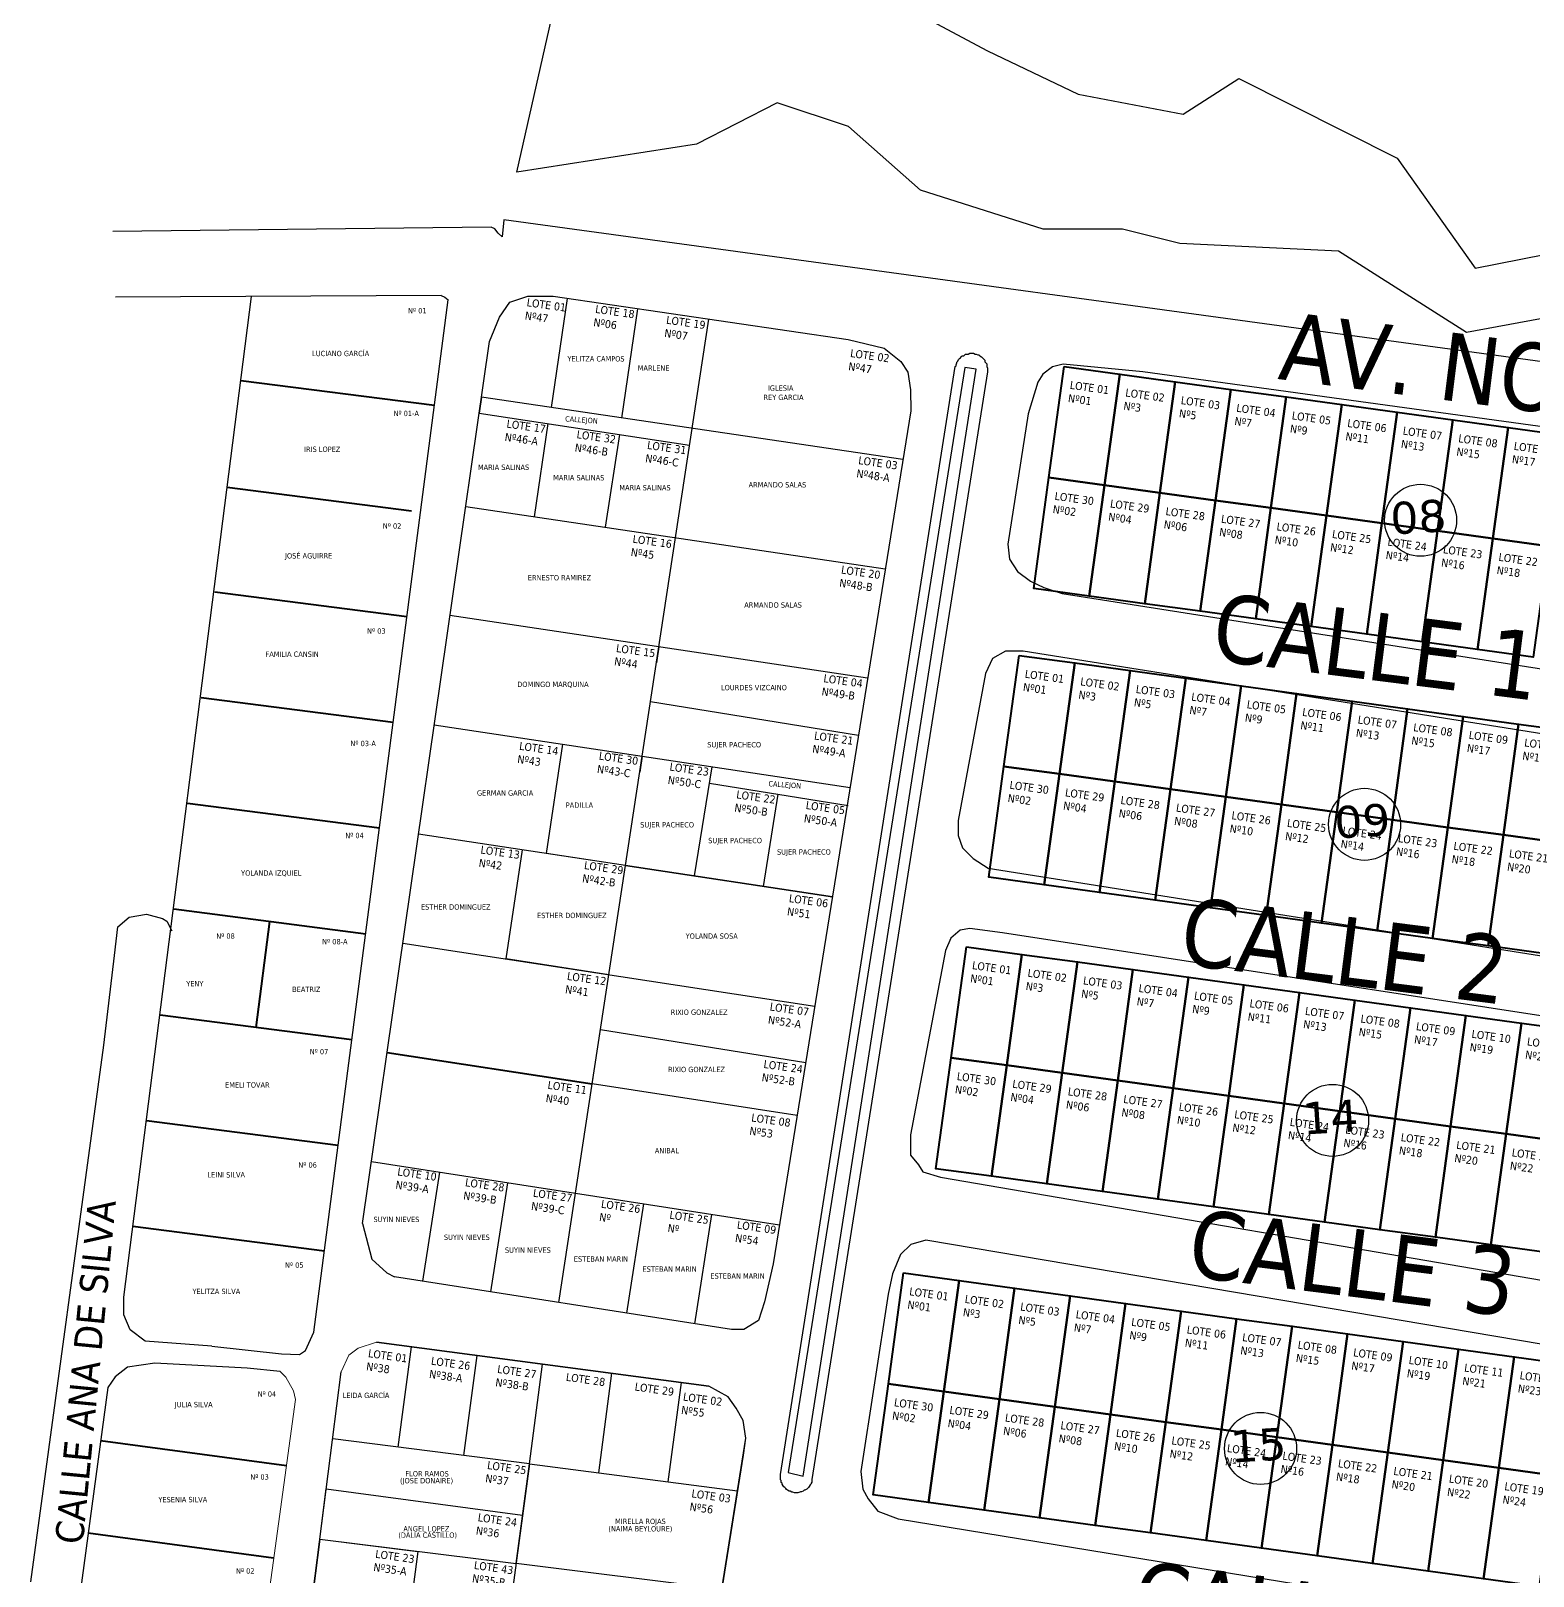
# Model space of a CAD drawing. Header units: metres. Extents: x 2 to 659295185, y -28 to 1124222152.
# Drawn here: x 658419.8 to 658607.6, y 1123404.5 to 1123597.7 of the extents above; entities that cross this region are included whole.
import ezdxf

# ---------------------------------------------------------------- set-up
doc = ezdxf.new("R2010")
doc.units = ezdxf.units.M
doc.header["$MEASUREMENT"] = 0
for name, color, linetype in [('CALLES', 1, 'CONTINUOUS'), ('Cota', 3, 'CONTINUOUS'), ('División Parroquial', 130, 'CONTINUOUS'), ('MANZANA', 30, 'CONTINUOUS'), ('Numero de manzana', 6, 'CONTINUOUS'), ('Parcelas', 140, 'CONTINUOUS')]:
    doc.layers.add(name, color=color, linetype=linetype)
doc.layers.add('PARCELA', color=140, linetype='CONTINUOUS', lineweight=40)
doc.styles.add('ROMAN', font='verdana.ttf')
doc.styles.get("Standard").update_dxf_attribs({"font": 'tahoma.ttf'})

msp = doc.modelspace()

# ---------------------------------------------------------------- linework, layer by layer
at = {"layer": 'División Parroquial', "color": 1, "flags": 128}
for points in [[(658744.7053, 1123624.6401), (658728.7991, 1123588.4075), (658704.9686, 1123572.0408), (658685.1126, 1123551.705), (658677.1719, 1123543.7666), (658664.2671, 1123552.6948), (658655.3286, 1123568.0716), (658647.3879, 1123568.5615), (658632.9906, 1123562.6127), (658625.7718, 1123558.9039), (658616.592, 1123563.1953), (658599.2438, 1123559.9795), (658583.2569, 1123570.117), (658563.4009, 1123571.1068), (658556.2646, 1123572.8981), (658546.3366, 1123572.8981), (658530.9888, 1123577.7564), (658522.008, 1123585.7023), (658513.0778, 1123588.6717), (658503.0139, 1123583.5069), (658480.577, 1123580.0076), (658492.1763, 1123631.4687)], [(658525.4679, 1123602.623), (658539.3704, 1123595.1845), (658550.7285, 1123589.7589), (658563.8456, 1123587.2436), (658570.7968, 1123591.7027), (658590.5837, 1123581.766), (658600.3169, 1123568.019), (658617.6651, 1123571.4135), (658628.7948, 1123565.1861), (658635.243, 1123574.6142), (658649.6403, 1123580.563), (658657.581, 1123580.0731), (658666.5195, 1123564.6962), (658679.4243, 1123555.768), (658687.365, 1123563.7064), (658707.221, 1123584.0423), (658731.0515, 1123600.4089)]]:
    msp.add_lwpolyline(points, dxfattribs=at)
at = {"layer": 'MANZANA', "lineweight": -2}
for p, q in [((658478.9347, 1123574.0498), (658478.7245, 1123571.9177)), ((658857.0974, 1123522.3103), (658478.9347, 1123574.0498)), ((658431.4463, 1123439.4166), (658447.4074, 1123564.4572)), ((658485.1042, 1123564.4923), (658521.9533, 1123559.0828)), ((658521.9533, 1123559.0828), (658526.4555, 1123558.003)), ((658526.4555, 1123558.003), (658528.5417, 1123556.3534)), ((658528.5417, 1123556.3534), (658529.424, 1123555.0236)), ((658529.424, 1123555.0236), (658529.7621, 1123552.8141)), ((658546.3033, 1123554.7737), (658545.6519, 1123553.7739)), ((658547.4989, 1123555.6635), (658546.3033, 1123554.7737)), ((658548.8183, 1123555.9934), (658547.4989, 1123555.6635)), ((658558.7957, 1123555.0436), (658548.8183, 1123555.9934)), ((658653.8538, 1123541.9763), (658558.7957, 1123555.0436)), ((658529.7621, 1123552.8141), (658529.7786, 1123550.1646)), ((658545.6519, 1123553.7739), (658544.4645, 1123549.7847)), ((658529.7786, 1123550.1646), (658512.6108, 1123443.5763)), ((658544.4645, 1123549.7847), (658541.9, 1123533.518)), ((658541.9, 1123533.518), (658542.1309, 1123531.6384)), ((658542.1309, 1123531.6384), (658543.1204, 1123530.0887)), ((658543.1204, 1123530.0887), (658544.7696, 1123528.8789)), ((658544.7696, 1123528.8789), (658546.4187, 1123528.1191)), ((658546.4187, 1123528.1191), (658548.7276, 1123527.3493)), ((658548.7276, 1123527.3493), (658647.8509, 1123511.7524)), ((658541.6361, 1123520.1307), (658539.9952, 1123519.2409)), ((658543.8295, 1123520.1407), (658541.6361, 1123520.1307)), ((658645.6987, 1123503.894), (658543.8295, 1123520.1407)), ((658539.9952, 1123519.2409), (658539.1294, 1123517.3513)), ((658539.1294, 1123517.3513), (658535.6991, 1123498.975)), ((658535.6991, 1123498.975), (658535.7074, 1123497.0954)), ((658535.7074, 1123497.0954), (658536.2681, 1123495.5557)), ((658536.2681, 1123495.5557), (658537.5874, 1123494.236)), ((658537.5874, 1123494.236), (658539.451, 1123493.0262)), ((658539.451, 1123493.0262), (658641.9798, 1123476.7796)), ((658535.9795, 1123485.2678), (658534.7838, 1123484.268)), ((658537.1834, 1123485.4978), (658535.9795, 1123485.2678)), ((658541.2403, 1123484.9579), (658537.1834, 1123485.4978)), ((658637.9558, 1123470.0209), (658541.2403, 1123484.9579)), ((658534.7838, 1123484.268), (658534.1324, 1123482.7183)), ((658534.1324, 1123482.7183), (658529.7374, 1123459.693)), ((658529.7374, 1123459.693), (658529.7539, 1123457.1435)), ((658529.7539, 1123457.1435), (658530.7434, 1123455.9338)), ((658530.7434, 1123455.9338), (658531.2959, 1123455.054)), ((658531.2959, 1123455.054), (658533.4892, 1123454.3941)), ((658533.4892, 1123454.3941), (658633.5031, 1123437.2576)), ((658531.6587, 1123446.5357), (658529.8034, 1123445.9758)), ((658631.0128, 1123429.7291), (658531.6587, 1123446.5357)), ((658528.4923, 1123444.7561), (658527.5193, 1123442.3166)), ((658529.8034, 1123445.9758), (658528.4923, 1123444.7561)), ((658512.6108, 1123443.5763), (658511.5306, 1123438.8173)), ((658512.6108, 1123443.5763), (658511.5306, 1123438.8173)), ((658507.3829, 1123435.368), (658465.2678, 1123441.9453)), ((658507.3829, 1123435.368), (658465.2678, 1123441.9453)), ((658527.5193, 1123442.3166), (658526.9833, 1123439.7671)), ((658431.4545, 1123437.1971), (658431.4463, 1123439.4166)), ((658431.4545, 1123437.1971), (658431.4463, 1123439.4166)), ((658511.5306, 1123438.8173), (658510.7802, 1123436.4878)), ((658511.5306, 1123438.8173), (658510.7802, 1123436.4878)), ((658526.9833, 1123439.7671), (658523.5695, 1123417.6316)), ((658432.2296, 1123435.3275), (658431.4545, 1123437.1971)), ((658432.2296, 1123435.3275), (658431.4545, 1123437.1971)), ((658434.1014, 1123433.8977), (658432.2296, 1123435.3275)), ((658434.1014, 1123433.8977), (658432.2296, 1123435.3275)), ((658508.9166, 1123435.378), (658507.3829, 1123435.368)), ((658508.9166, 1123435.378), (658507.3829, 1123435.368)), ((658510.7802, 1123436.4878), (658508.9166, 1123435.378)), ((658510.7802, 1123436.4878), (658508.9166, 1123435.378)), ((658504.5711, 1123428.2794), (658463.0075, 1123433.7929)), ((658435.3244, 1123431.1507), (658431.9166, 1123430.6599)), ((658446.8766, 1123430.549), (658435.3244, 1123431.1507)), ((658430.3657, 1123429.459), (658429.4406, 1123428.0992)), ((658431.9166, 1123430.6599), (658430.3657, 1123429.459)), ((658450.9748, 1123430.104), (658446.8766, 1123430.549)), ((658429.4406, 1123428.0992), (658425.9591, 1123402.1434)), ((658506.9871, 1123426.9597), (658504.5711, 1123428.2794)), ((658506.9871, 1123426.9597), (658504.5711, 1123428.2794)), ((658507.9766, 1123425.53), (658506.9871, 1123426.9597)), ((658507.9766, 1123425.53), (658506.9871, 1123426.9597)), ((658508.8589, 1123423.9803), (658507.9766, 1123425.53)), ((658508.8589, 1123423.9803), (658507.9766, 1123425.53)), ((658509.197, 1123421.7707), (658508.8589, 1123423.9803)), ((658509.197, 1123421.7707), (658508.8589, 1123423.9803)), ((658508.8836, 1123419.6712), (658509.197, 1123421.7707)), ((658508.8836, 1123419.6712), (658509.197, 1123421.7707)), ((658486.925, 1123281.9892), (658508.8836, 1123419.6712)), ((658523.5695, 1123417.6316), (658523.8004, 1123415.422)), ((658523.8004, 1123415.422), (658524.4683, 1123414.2123)), ((658524.4683, 1123414.2123), (658525.6804, 1123412.6626)), ((658525.6804, 1123412.6626), (658528.2037, 1123411.6828)), ((658528.2037, 1123411.6828), (658622.0661, 1123396.3959))]:
    msp.add_line(p, q, dxfattribs=at)
at = {"layer": 'MANZANA'}
for p, q in [((658477.3497, 1123573.1406), (658430.0898, 1123572.6056)), ((658477.8255, 1123572.9266), (658477.3497, 1123573.1406)), ((658478.2419, 1123572.3738), (658477.8255, 1123572.9266)), ((658478.7245, 1123571.9177), (658478.2419, 1123572.3738)), ((658471.1134, 1123564.5835), (658430.3872, 1123564.3665)), ((658455.1996, 1123435.0366), (658471.9801, 1123564.0609)), ((658471.1134, 1123564.5835), (658471.55, 1123564.3665)), ((658471.55, 1123564.3665), (658471.9801, 1123564.0609)), ((658479.6958, 1123563.7606), (658481.9514, 1123564.5117)), ((658481.9514, 1123564.5117), (658485.1042, 1123564.4923)), ((658478.3759, 1123561.8805), (658479.6958, 1123563.7606)), ((658477.1353, 1123558.8551), (658478.3759, 1123561.8805)), ((658461.2871, 1123448.6151), (658477.1353, 1123558.8551)), ((658430.7091, 1123485.6902), (658432.0957, 1123486.9085)), ((658432.0957, 1123486.9085), (658434.2624, 1123487.2692)), ((658434.2624, 1123487.2692), (658436.2761, 1123486.7399)), ((658430.2786, 1123482.0898), (658430.7091, 1123485.6902)), ((658436.2761, 1123486.7399), (658436.8256, 1123486.4075)), ((658436.8256, 1123486.4075), (658437.4283, 1123485.1726)), ((658428.9405, 1123470.8984), (658430.2786, 1123482.0898)), ((658419.8359, 1123403.8376), (658428.9405, 1123470.8984)), ((658461.2871, 1123448.6151), (658462.4479, 1123444.1506)), ((658462.4479, 1123444.1506), (658464.3149, 1123442.4488)), ((658464.3149, 1123442.4488), (658465.2678, 1123441.9453)), ((658454.1561, 1123432.7433), (658455.1996, 1123435.0366)), ((658442.4604, 1123433.2794), (658434.1014, 1123433.8977)), ((658442.4604, 1123433.2794), (658451.133, 1123432.3403)), ((658453.3865, 1123432.2184), (658454.1561, 1123432.7433)), ((658451.133, 1123432.3403), (658453.3865, 1123432.2184))]:
    msp.add_line(p, q, dxfattribs=at)
at = {"layer": 'MANZANA', "lineweight": 0}
for p, q in [((658450.9748, 1123430.104), (658451.6945, 1123429.4166)), ((658451.6945, 1123429.4166), (658452.6644, 1123427.6975)), ((658452.6644, 1123427.6975), (658452.9023, 1123426.6303)), ((658448.6116, 1123395.259), (658452.9023, 1123426.6303))]:
    msp.add_line(p, q, dxfattribs=at)
at = {"layer": 'MANZANA', "linetype": 'Continuous', "lineweight": -2}
for points in [[(658513.4931, 1123417.2617), (658535.3363, 1123555.7135), (658535.4518, 1123555.8235), (658535.4518, 1123555.9334), (658535.559, 1123556.1634), (658535.559, 1123556.2734), (658535.6661, 1123556.3833), (658535.7733, 1123556.6033), (658535.8805, 1123556.7133), (658535.996, 1123556.8233), (658536.1032, 1123556.9332), (658536.2104, 1123557.0432), (658536.433, 1123557.0532), (658536.5402, 1123557.1632), (658536.6474, 1123557.2732), (658536.87, 1123557.2732), (658536.9772, 1123557.2732), (658537.1916, 1123557.3831), (658537.3071, 1123557.3831), (658537.5215, 1123557.3831), (658537.6369, 1123557.3831), (658537.8513, 1123557.2732), (658537.9585, 1123557.2732), (658538.1811, 1123557.1632), (658538.2883, 1123557.1632), (658538.4038, 1123557.0532), (658538.6182, 1123556.9432), (658538.7336, 1123556.8333), (658538.8408, 1123556.7233), (658538.948, 1123556.6133), (658539.0634, 1123556.5033), (658539.0634, 1123556.2834), (658539.1706, 1123556.1734), (658539.2861, 1123556.0634), (658539.2861, 1123555.8435), (658539.2861, 1123555.7335), (658539.3933, 1123555.5135), (658539.3933, 1123555.4035), (658539.3933, 1123555.1836), (658539.3933, 1123555.0736), (658517.4428, 1123416.6118), (658517.4428, 1123416.5018), (658517.4428, 1123416.2819), (658517.3356, 1123416.1719), (658517.3356, 1123416.0619), (658517.2284, 1123415.9519), (658517.113, 1123415.722), (658517.0058, 1123415.612), (658516.8986, 1123415.502), (658516.7914, 1123415.392), (658516.5688, 1123415.2821), (658516.4616, 1123415.2821), (658516.3544, 1123415.1721), (658516.1317, 1123415.0621), (658516.0245, 1123415.0621), (658515.9174, 1123415.0521), (658515.6947, 1123414.9421), (658515.5875, 1123414.9421), (658515.3649, 1123414.9421), (658515.2577, 1123414.9421), (658515.035, 1123415.0521), (658514.9279, 1123415.0521), (658514.7052, 1123415.1621), (658514.598, 1123415.1621), (658514.3754, 1123415.2721), (658514.2682, 1123415.382), (658514.161, 1123415.492), (658514.0455, 1123415.602), (658513.9383, 1123415.712), (658513.8312, 1123415.822), (658513.7157, 1123416.0419), (658513.7157, 1123416.1519), (658513.6085, 1123416.2619), (658513.6085, 1123416.4818), (658513.4931, 1123416.5918), (658513.4931, 1123416.8118), (658513.4931, 1123416.9217), (658513.4931, 1123417.1517)], [(658514.4826, 1123417.4816), (658516.3461, 1123417.0517), (658537.9667, 1123555.3935), (658536.5485, 1123555.6135)]]:
    msp.add_lwpolyline(points, close=True, dxfattribs=at)
at = {"layer": 'MANZANA', "lineweight": 0}
msp.add_lwpolyline([(658443.8034, 1123283.0582), (658442.1576, 1123284.5326), (658440.8811, 1123287.8123), (658441.1548, 1123293.5518), (658458.6216, 1123430.0736), (658459.5638, 1123432.1674), (658460.7213, 1123433.0345), (658463.0075, 1123433.7929), (658463.0075, 1123433.7929)], dxfattribs=at)
at = {"layer": 'Numero de manzana', "lineweight": -2}
for centre in [(658593.5001, 1123536.5001), (658586.5001, 1123498.5001), (658582.5001, 1123461.5001), (658573.5001, 1123420.5001)]:
    msp.add_circle(centre, 4.5001, dxfattribs=at)
at = {"layer": 'PARCELA'}
for p, q in [((658470.2618, 1123550.8492), (658446.0646, 1123553.9379)), ((658467.4159, 1123537.6375), (658444.3596, 1123540.5806)), ((658466.8253, 1123524.4258), (658442.8102, 1123527.5232)), ((658465.107, 1123511.2141), (658441.1059, 1123514.3097)), ((658463.3887, 1123498.0024), (658439.4017, 1123501.0962)), ((658461.6705, 1123484.7907), (658437.6974, 1123487.8827)), ((658447.9727, 1123473.1241), (658449.6769, 1123486.3376)), ((658459.9522, 1123471.579), (658435.9931, 1123474.6692)), ((658464.3596, 1123469.9872), (658489.9817, 1123466.0674)), ((658458.2339, 1123458.3673), (658434.2889, 1123461.4557)), ((658456.5157, 1123445.1556), (658432.5846, 1123448.2422)), ((658451.7582, 1123418.3181), (658428.5463, 1123421.4316)), ((658450.1715, 1123406.7902), (658426.9993, 1123409.8984))]:
    msp.add_line(p, q, dxfattribs=at)
at = {"layer": 'Parcelas'}
for p, q in [((658484.9098, 1123550.577), (658486.9136, 1123564.2267)), ((658493.6878, 1123549.2794), (658495.6929, 1123562.9379)), ((658485.8141, 1123438.7365), (658504.5545, 1123561.6362)), ((658476.1318, 1123551.8747), (658475.8374, 1123549.8965)), ((658528.7999, 1123544.0886), (658476.1318, 1123551.8747)), ((658475.8374, 1123549.8965), (658502.1525, 1123545.8839)), ((658482.7653, 1123536.9486), (658484.4961, 1123548.5762)), ((658491.6463, 1123535.6267), (658493.4135, 1123547.2164)), ((658474.1699, 1123538.228), (658526.599, 1123530.4242)), ((658524.398, 1123516.7597), (658472.2081, 1123524.5812)), ((658498.3077, 1123520.6698), (658498.0093, 1123518.6922)), ((658497.2655, 1123513.8383), (658523.2528, 1123509.6494)), ((658470.2462, 1123510.9345), (658522.1971, 1123503.0953)), ((658484.2537, 1123494.8614), (658486.3132, 1123508.51)), ((658496.2254, 1123507.0143), (658495.924, 1123505.0372)), ((658502.7608, 1123492.0495), (658504.9589, 1123505.6962)), ((658504.627, 1123503.6353), (658521.9488, 1123500.8453)), ((658511.3785, 1123490.7402), (658513.2323, 1123502.2493)), ((658519.9961, 1123489.4308), (658468.2843, 1123497.2877)), ((658479.2104, 1123481.6693), (658481.2834, 1123495.3127)), ((658494.1402, 1123493.3593), (658484.2537, 1123494.8614)), ((658494.1432, 1123493.3588), (658519.9961, 1123489.4308)), ((658466.3225, 1123483.6409), (658517.7952, 1123475.7664)), ((658492.0609, 1123479.7033), (658479.2104, 1123481.6693)), ((658489.9787, 1123466.0479), (658491.0221, 1123472.8685)), ((658491.0221, 1123472.8685), (658516.6632, 1123468.7385)), ((658515.5942, 1123462.1019), (658489.9774, 1123466.0481)), ((658462.3987, 1123456.3474), (658513.3933, 1123448.4375)), ((658470.8978, 1123455.0291), (658468.769, 1123441.3985)), ((658479.3969, 1123453.7108), (658477.2668, 1123440.0714)), ((658496.3951, 1123451.0741), (658494.2622, 1123437.4171)), ((658504.8942, 1123449.7558), (658502.7599, 1123436.09)), ((658463.0075, 1123433.7929), (658504.5711, 1123428.2794)), ((658465.7435, 1123420.6678), (658467.4072, 1123433.2093)), ((658473.9348, 1123419.6198), (658475.5934, 1123432.1234)), ((658482.1261, 1123418.5721), (658483.7893, 1123431.0362)), ((658441.1548, 1123293.5518), (658458.6216, 1123430.0736)), ((658490.8017, 1123417.4545), (658492.451, 1123429.8872)), ((658499.4775, 1123416.3371), (658501.1223, 1123428.7369)), ((658482.126, 1123418.5718), (658457.5523, 1123421.7158)), ((658486.925, 1123281.9892), (658509.197, 1123421.7707)), ((658482.1261, 1123418.5721), (658463.8301, 1123281.4643)), ((658480.4628, 1123406.1075), (658482.126, 1123418.5718)), ((658482.126, 1123418.5718), (658508.1532, 1123415.2197)), ((658455.9443, 1123409.1479), (658456.7483, 1123415.4317)), ((658456.7483, 1123415.4317), (658481.2703, 1123412.1594)), ((658455.9443, 1123409.1479), (658454.8021, 1123400.2207)), ((658455.9443, 1123409.1479), (658480.4628, 1123406.1075)), ((658455.9443, 1123409.1479), (658468.2004, 1123407.6281)), ((658468.2004, 1123407.6281), (658467.0263, 1123398.6263)), ((658506.1895, 1123402.8957), (658480.4628, 1123406.1075))]:
    msp.add_line(p, q, dxfattribs=at)
at = {"layer": 'Parcelas', "lineweight": 0}
msp.add_line((658452.5703, 1123425.3536), (658452.5703, 1123425.3536), dxfattribs=at)
at = {"layer": 'Parcelas', "lineweight": 40}
for points in [[(658548.9685, 1123555.722), (658555.9033, 1123554.7687), (658553.9967, 1123540.8991), (658547.0619, 1123541.8524), (658548.9685, 1123555.722)], [(658555.9033, 1123554.7687), (658562.8381, 1123553.8154), (658560.9315, 1123539.9458), (658553.9967, 1123540.8991), (658555.9033, 1123554.7687)], [(658562.8381, 1123553.8154), (658569.7729, 1123552.8621), (658567.8663, 1123538.9925), (658560.9315, 1123539.9458), (658562.8381, 1123553.8154)], [(658569.7729, 1123552.8621), (658576.7077, 1123551.9088), (658574.8011, 1123538.0392), (658567.8663, 1123538.9925), (658569.7729, 1123552.8621)], [(658576.7077, 1123551.9088), (658583.6424, 1123550.9555), (658581.7358, 1123537.0859), (658574.8011, 1123538.0392), (658576.7077, 1123551.9088)], [(658583.6424, 1123550.9555), (658590.5772, 1123550.0022), (658588.6706, 1123536.1326), (658581.7358, 1123537.0859), (658583.6424, 1123550.9555)], [(658590.5772, 1123550.0022), (658597.512, 1123549.0489), (658595.6054, 1123535.1793), (658588.6706, 1123536.1326), (658590.5772, 1123550.0022)], [(658597.512, 1123549.0489), (658604.4468, 1123548.0956), (658602.5402, 1123534.226), (658595.6054, 1123535.1793), (658597.512, 1123549.0489)], [(658604.4468, 1123548.0956), (658611.3816, 1123547.1423), (658609.475, 1123533.2727), (658602.5402, 1123534.226), (658604.4468, 1123548.0956)], [(658547.0619, 1123541.8524), (658553.9967, 1123540.8991), (658552.0901, 1123527.0295), (658545.1553, 1123527.9828), (658547.0619, 1123541.8524)], [(658553.9967, 1123540.8991), (658560.9315, 1123539.9458), (658559.0249, 1123526.0763), (658552.0901, 1123527.0295), (658553.9967, 1123540.8991)], [(658560.9315, 1123539.9458), (658567.8663, 1123538.9925), (658565.9597, 1123525.123), (658559.0249, 1123526.0763), (658560.9315, 1123539.9458)], [(658567.8663, 1123538.9925), (658574.8011, 1123538.0392), (658572.8945, 1123524.1697), (658565.9597, 1123525.123), (658567.8663, 1123538.9925)], [(658574.8011, 1123538.0392), (658581.7358, 1123537.0859), (658579.8292, 1123523.2164), (658572.8945, 1123524.1697), (658574.8011, 1123538.0392)], [(658581.7358, 1123537.0859), (658588.6706, 1123536.1326), (658586.764, 1123522.2631), (658579.8292, 1123523.2164), (658581.7358, 1123537.0859)], [(658588.6706, 1123536.1326), (658595.6054, 1123535.1793), (658593.6988, 1123521.3098), (658586.764, 1123522.2631), (658588.6706, 1123536.1326)], [(658595.6054, 1123535.1793), (658602.5402, 1123534.226), (658600.6336, 1123520.3565), (658593.6988, 1123521.3098), (658595.6054, 1123535.1793)], [(658602.5402, 1123534.226), (658609.475, 1123533.2727), (658607.5684, 1123519.4032), (658600.6336, 1123520.3565), (658602.5402, 1123534.226)], [(658543.3396, 1123519.6167), (658550.2744, 1123518.6634), (658548.3678, 1123504.7938), (658541.433, 1123505.7471), (658543.3396, 1123519.6167)], [(658550.2744, 1123518.6634), (658557.2092, 1123517.7101), (658555.3026, 1123503.8405), (658548.3678, 1123504.7938), (658550.2744, 1123518.6634)], [(658557.2092, 1123517.7101), (658564.1439, 1123516.7568), (658562.2373, 1123502.8872), (658555.3026, 1123503.8405), (658557.2092, 1123517.7101)], [(658564.1439, 1123516.7568), (658571.0787, 1123515.8035), (658569.1721, 1123501.9339), (658562.2373, 1123502.8872), (658564.1439, 1123516.7568)], [(658571.0787, 1123515.8035), (658578.0135, 1123514.8502), (658576.1069, 1123500.9806), (658569.1721, 1123501.9339), (658571.0787, 1123515.8035)], [(658578.0135, 1123514.8502), (658584.9483, 1123513.8969), (658583.0417, 1123500.0273), (658576.1069, 1123500.9806), (658578.0135, 1123514.8502)], [(658584.9483, 1123513.8969), (658591.8831, 1123512.9436), (658589.9765, 1123499.074), (658583.0417, 1123500.0273), (658584.9483, 1123513.8969)], [(658591.8831, 1123512.9436), (658598.8179, 1123511.9903), (658596.9113, 1123498.1207), (658589.9765, 1123499.074), (658591.8831, 1123512.9436)], [(658598.8179, 1123511.9903), (658605.7526, 1123511.037), (658603.846, 1123497.1674), (658596.9113, 1123498.1207), (658598.8179, 1123511.9903)], [(658605.7526, 1123511.037), (658612.6874, 1123510.0837), (658610.7808, 1123496.2141), (658603.846, 1123497.1674), (658605.7526, 1123511.037)], [(658541.433, 1123505.7471), (658548.3678, 1123504.7938), (658546.4612, 1123490.9242), (658539.5264, 1123491.8775), (658541.433, 1123505.7471)], [(658548.3678, 1123504.7938), (658555.3026, 1123503.8405), (658553.396, 1123489.9709), (658546.4612, 1123490.9242), (658548.3678, 1123504.7938)], [(658555.3026, 1123503.8405), (658562.2373, 1123502.8872), (658560.3308, 1123489.0176), (658553.396, 1123489.9709), (658555.3026, 1123503.8405)], [(658562.2373, 1123502.8872), (658569.1721, 1123501.9339), (658567.2655, 1123488.0643), (658560.3308, 1123489.0176), (658562.2373, 1123502.8872)], [(658569.1721, 1123501.9339), (658576.1069, 1123500.9806), (658574.2003, 1123487.111), (658567.2655, 1123488.0643), (658569.1721, 1123501.9339)], [(658576.1069, 1123500.9806), (658583.0417, 1123500.0273), (658581.1351, 1123486.1577), (658574.2003, 1123487.111), (658576.1069, 1123500.9806)], [(658583.0417, 1123500.0273), (658589.9765, 1123499.074), (658588.0699, 1123485.2044), (658581.1351, 1123486.1577), (658583.0417, 1123500.0273)], [(658589.9765, 1123499.074), (658596.9113, 1123498.1207), (658595.0047, 1123484.2511), (658588.0699, 1123485.2044), (658589.9765, 1123499.074)], [(658596.9113, 1123498.1207), (658603.846, 1123497.1674), (658601.9395, 1123483.2978), (658595.0047, 1123484.2511), (658596.9113, 1123498.1207)], [(658603.846, 1123497.1674), (658610.7808, 1123496.2141), (658608.8742, 1123482.3445), (658601.9395, 1123483.2978), (658603.846, 1123497.1674)], [(658536.7521, 1123483.2022), (658543.6869, 1123482.249), (658541.7803, 1123468.3794), (658534.8455, 1123469.3327), (658536.7521, 1123483.2022)], [(658543.6869, 1123482.249), (658550.6217, 1123481.2957), (658548.7151, 1123467.4261), (658541.7803, 1123468.3794), (658543.6869, 1123482.249)], [(658550.6217, 1123481.2957), (658557.5565, 1123480.3424), (658555.6499, 1123466.4728), (658548.7151, 1123467.4261), (658550.6217, 1123481.2957)], [(658557.5565, 1123480.3424), (658564.4913, 1123479.3891), (658562.5847, 1123465.5195), (658555.6499, 1123466.4728), (658557.5565, 1123480.3424)], [(658564.4913, 1123479.3891), (658571.4261, 1123478.4358), (658569.5195, 1123464.5662), (658562.5847, 1123465.5195), (658564.4913, 1123479.3891)], [(658571.4261, 1123478.4358), (658578.3608, 1123477.4825), (658576.4542, 1123463.6129), (658569.5195, 1123464.5662), (658571.4261, 1123478.4358)], [(658578.3608, 1123477.4825), (658585.2956, 1123476.5292), (658583.389, 1123462.6596), (658576.4542, 1123463.6129), (658578.3608, 1123477.4825)], [(658585.2956, 1123476.5292), (658592.2304, 1123475.5759), (658590.3238, 1123461.7063), (658583.389, 1123462.6596), (658585.2956, 1123476.5292)], [(658592.2304, 1123475.5759), (658599.1652, 1123474.6226), (658597.2586, 1123460.753), (658590.3238, 1123461.7063), (658592.2304, 1123475.5759)], [(658599.1652, 1123474.6226), (658606.1, 1123473.6693), (658604.1934, 1123459.7997), (658597.2586, 1123460.753), (658599.1652, 1123474.6226)], [(658606.1, 1123473.6693), (658613.0348, 1123472.716), (658611.1282, 1123458.8464), (658604.1934, 1123459.7997), (658606.1, 1123473.6693)], [(658534.8455, 1123469.3327), (658541.7803, 1123468.3794), (658539.8737, 1123454.5098), (658532.9389, 1123455.4631), (658534.8455, 1123469.3327)], [(658541.7803, 1123468.3794), (658548.7151, 1123467.4261), (658546.8085, 1123453.5565), (658539.8737, 1123454.5098), (658541.7803, 1123468.3794)], [(658548.7151, 1123467.4261), (658555.6499, 1123466.4728), (658553.7433, 1123452.6032), (658546.8085, 1123453.5565), (658548.7151, 1123467.4261)], [(658555.6499, 1123466.4728), (658562.5847, 1123465.5195), (658560.6781, 1123451.6499), (658553.7433, 1123452.6032), (658555.6499, 1123466.4728)], [(658562.5847, 1123465.5195), (658569.5195, 1123464.5662), (658567.6129, 1123450.6966), (658560.6781, 1123451.6499), (658562.5847, 1123465.5195)], [(658569.5195, 1123464.5662), (658576.4542, 1123463.6129), (658574.5476, 1123449.7433), (658567.6129, 1123450.6966), (658569.5195, 1123464.5662)], [(658576.4542, 1123463.6129), (658583.389, 1123462.6596), (658581.4824, 1123448.79), (658574.5476, 1123449.7433), (658576.4542, 1123463.6129)], [(658583.389, 1123462.6596), (658590.3238, 1123461.7063), (658588.4172, 1123447.8367), (658581.4824, 1123448.79), (658583.389, 1123462.6596)], [(658590.3238, 1123461.7063), (658597.2586, 1123460.753), (658595.352, 1123446.8834), (658588.4172, 1123447.8367), (658590.3238, 1123461.7063)], [(658597.2586, 1123460.753), (658604.1934, 1123459.7997), (658602.2868, 1123445.9301), (658595.352, 1123446.8834), (658597.2586, 1123460.753)], [(658604.1934, 1123459.7997), (658611.1282, 1123458.8464), (658609.2216, 1123444.9768), (658602.2868, 1123445.9301), (658604.1934, 1123459.7997)], [(658528.9017, 1123442.4363), (658535.8365, 1123441.483), (658533.9299, 1123427.6134), (658526.9952, 1123428.5667), (658528.9017, 1123442.4363)], [(658535.8365, 1123441.483), (658542.7713, 1123440.5297), (658540.8647, 1123426.6601), (658533.9299, 1123427.6134), (658535.8365, 1123441.483)], [(658542.7713, 1123440.5297), (658549.7061, 1123439.5764), (658547.7995, 1123425.7068), (658540.8647, 1123426.6601), (658542.7713, 1123440.5297)], [(658549.7061, 1123439.5764), (658556.6409, 1123438.6231), (658554.7343, 1123424.7535), (658547.7995, 1123425.7068), (658549.7061, 1123439.5764)], [(658556.6409, 1123438.6231), (658563.5757, 1123437.6698), (658561.6691, 1123423.8002), (658554.7343, 1123424.7535), (658556.6409, 1123438.6231)], [(658563.5757, 1123437.6698), (658570.5105, 1123436.7165), (658568.6039, 1123422.8469), (658561.6691, 1123423.8002), (658563.5757, 1123437.6698)], [(658570.5105, 1123436.7165), (658577.4452, 1123435.7632), (658575.5386, 1123421.8936), (658568.6039, 1123422.8469), (658570.5105, 1123436.7165)], [(658577.4452, 1123435.7632), (658584.38, 1123434.8099), (658582.4734, 1123420.9403), (658575.5386, 1123421.8936), (658577.4452, 1123435.7632)], [(658584.38, 1123434.8099), (658591.3148, 1123433.8566), (658589.4082, 1123419.987), (658582.4734, 1123420.9403), (658584.38, 1123434.8099)], [(658591.3148, 1123433.8566), (658598.2496, 1123432.9033), (658596.343, 1123419.0337), (658589.4082, 1123419.987), (658591.3148, 1123433.8566)], [(658598.2496, 1123432.9033), (658605.1844, 1123431.95), (658603.2778, 1123418.0804), (658596.343, 1123419.0337), (658598.2496, 1123432.9033)], [(658605.1844, 1123431.95), (658612.1192, 1123430.9967), (658610.2126, 1123417.1271), (658603.2778, 1123418.0804), (658605.1844, 1123431.95)], [(658526.9952, 1123428.5667), (658533.9299, 1123427.6134), (658532.0233, 1123413.7439), (658525.0886, 1123414.6972), (658526.9952, 1123428.5667)], [(658533.9299, 1123427.6134), (658540.8647, 1123426.6601), (658538.9581, 1123412.7906), (658532.0233, 1123413.7439), (658533.9299, 1123427.6134)], [(658540.8647, 1123426.6601), (658547.7995, 1123425.7068), (658545.8929, 1123411.8373), (658538.9581, 1123412.7906), (658540.8647, 1123426.6601)], [(658547.7995, 1123425.7068), (658554.7343, 1123424.7535), (658552.8277, 1123410.884), (658545.8929, 1123411.8373), (658547.7995, 1123425.7068)], [(658554.7343, 1123424.7535), (658561.6691, 1123423.8002), (658559.7625, 1123409.9307), (658552.8277, 1123410.884), (658554.7343, 1123424.7535)], [(658561.6691, 1123423.8002), (658568.6039, 1123422.8469), (658566.6973, 1123408.9774), (658559.7625, 1123409.9307), (658561.6691, 1123423.8002)], [(658568.6039, 1123422.8469), (658575.5386, 1123421.8936), (658573.632, 1123408.0241), (658566.6973, 1123408.9774), (658568.6039, 1123422.8469)], [(658575.5386, 1123421.8936), (658582.4734, 1123420.9403), (658580.5668, 1123407.0708), (658573.632, 1123408.0241), (658575.5386, 1123421.8936)], [(658582.4734, 1123420.9403), (658589.4082, 1123419.987), (658587.5016, 1123406.1175), (658580.5668, 1123407.0708), (658582.4734, 1123420.9403)], [(658589.4082, 1123419.987), (658596.343, 1123419.0337), (658594.4364, 1123405.1642), (658587.5016, 1123406.1175), (658589.4082, 1123419.987)], [(658596.343, 1123419.0337), (658603.2778, 1123418.0804), (658601.3712, 1123404.2109), (658594.4364, 1123405.1642), (658596.343, 1123419.0337)], [(658603.2778, 1123418.0804), (658610.2126, 1123417.1271), (658608.306, 1123403.2576), (658601.3712, 1123404.2109), (658603.2778, 1123418.0804)]]:
    msp.add_lwpolyline(points, dxfattribs=at)

# ---------------------------------------------------------------- texts
at = {"layer": 'CALLES', "color": 0}
for s, height, rotation, p in [('AV. NORTE', 8.5, 352.810288, (658575.5441, 1123554.1693)), ('CALLE 1', 8.5, 352.810288, (658567.1762, 1123519.0738)), ('CALLE 2', 8.5, 352.810288, (658563.1761, 1123481.0738)), ('CALLE ANA DE SILVA', 3.5001, 84.485483, (658426.3126, 1123408.4308)), ('CALLE 3', 8.5, 352.810288, (658564.1761, 1123442.0738)), ('CALLE 4', 8.5, 352.810288, (658557.1761, 1123398.0738))]:
    msp.add_text(s, height=height, rotation=rotation, dxfattribs=at).set_placement(p)
at = {"layer": 'Cota', "lineweight": 0, "attachment_point": 1}
for s, width, heights, insert, char_height in [('Nº 01', 3.622176, [0], (658466.9697, 1123563.0285), 0.66716), ('LUCIANO GARCÍA', 7.466658, [0], (658454.9838, 1123557.6784), 0.667156), ('YELITZA CAMPOS', 7.633673, [0], (658486.8888, 1123557.0156), 0.667156), ('MARLENE', 6.723111, [0], (658495.6709, 1123555.8578), 0.66716), ('IGLESIA', 6.723111, [0], (658511.938, 1123553.3566), 0.66716), ('REY GARCIA', 6.723111, [0], (658511.3818, 1123552.1973), 0.66716), ('Nº 01-A', 3.622176, [0], (658465.1555, 1123550.1884), 0.66716), ('IRIS LOPEZ', 6.723111, [0], (658453.9725, 1123545.7122), 0.66716), ('\\pt6.0044;MARIA SALINAS', 11.507601, [0], (658475.6992, 1123543.4606), 0.667156), ('\\pt6.0044;MARIA SALINAS', 11.507601, [0], (658485.0972, 1123542.1515), 0.667156), ('\\pt6.0044;MARIA SALINAS', 11.507601, [0], (658493.3764, 1123540.9063), 0.667156), ('ARMANDO SALAS ', 7.981648, [0], (658509.5232, 1123541.2711), 0.667156), ('Nº 02', 3.622176, [0], (658463.8171, 1123536.1178), 0.66716), ('JOSÉ AGUIRRE', 8.507624, [0], (658451.5932, 1123532.3906), 0.667156), ('ERNESTO RAMIREZ', 11.507601, [0], (658481.9308, 1123529.6547), 0.667156), ('ARMANDO SALAS ', 7.981648, [0], (658508.9806, 1123526.2502), 0.667156), ('Nº 03', 3.622176, [0], (658461.8541, 1123522.9924), 0.66716), ('FAMILIA CANSIN', 8.507624, [0], (658449.1544, 1123520.0998), 0.667156), ('DOMINGO MARQUINA', 11.507601, [0], (658480.6146, 1123516.329), 0.667156), ('LOURDES VIZCAINO', 11.619291, [0], (658506.0731, 1123515.9263), 0.667156), ('Nº 03-A', 3.622176, [0], (658459.7722, 1123508.9396), 0.66716), ('SUJER PACHECO', 6.723111, [0], (658504.3634, 1123508.7846), 0.667156), ('GERMAN GARCIA', 11.507601, [0], (658475.578, 1123502.7539), 0.667156), ('PADILLA', 6.723111, [0], (658486.6722, 1123501.2307), 0.66716), ('SUJER PACHECO', 6.723111, [0], (658495.9826, 1123498.7786), 0.667156), ('Nº 04', 3.622176, [0], (658459.1179, 1123497.4376), 0.66716), ('SUJER PACHECO', 6.723111, [0], (658504.4773, 1123496.81), 0.667156), ('SUJER PACHECO', 6.723111, [0], (658513.0785, 1123495.3806), 0.667156), ('YOLANDA IZQUIEL', 8.12098, [0], (658446.1013, 1123492.7439), 0.667156), ('ESTHER DOMINGUEZ', 11.108872, [0], (658468.5764, 1123488.5043), 0.667156), ('ESTHER DOMINGUEZ', 11.108872, [0], (658483.086, 1123487.4451), 0.667156), ('Nº 08', 3.622176, [0], (658442.9978, 1123484.8644), 0.66716), ('YOLANDA SOSA', 6.723111, [0], (658501.6625, 1123484.8648), 0.667156), ('Nº 08-A', 3.622176, [0], (658456.2329, 1123484.1695), 0.66716), ('YENY', 6.723111, [0], (658439.2503, 1123478.9081), 0.66716), ('BEATRIZ', 6.723111, [0], (658452.4855, 1123478.2131), 0.66716), ('RIXIO GONZALEZ', 9.606061, [0], (658499.792, 1123475.3522), 0.667156), ('Nº 07', 3.622176, [0], (658454.6864, 1123470.4194), 0.66716), ('RIXIO GONZALEZ', 9.606061, [0], (658499.4561, 1123468.1949), 0.667156), ('EMELI TOVAR', 6.723111, [0], (658444.0982, 1123466.2642), 0.667156), ('ANIBAL', 6.723111, [0], (658497.8055, 1123458.0443), 0.66716), ('Nº 06', 3.622176, [0], (658453.2587, 1123456.2596), 0.66716), ('LEINI SILVA', 6.723111, [0], (658441.8973, 1123455.0291), 0.667156), ('SUYIN NIEVES', 6.723111, [0], (658462.6374, 1123449.459), 0.667156), ('SUYIN NIEVES', 6.723111, [0], (658471.4445, 1123447.2272), 0.667156), ('SUYIN NIEVES', 6.723111, [0], (658479.0743, 1123445.6173), 0.667156), ('ESTEBAN MARIN', 6.723111, [0], (658487.6848, 1123444.5073), 0.667156), ('Nº 05', 3.622176, [0], (658451.5932, 1123443.7405), 0.66716), ('ESTEBAN MARIN', 6.723111, [0], (658496.2632, 1123443.2436), 0.667156), ('ESTEBAN MARIN', 6.723111, [0], (658504.7455, 1123442.3842), 0.667156), ('YELITZA SILVA', 6.723111, [0], (658440.0236, 1123440.4592), 0.667156), ('Nº 04', 3.622176, [0.6945], (658448.1729, 1123427.6369), 0.66716), ('LEIDA GARCÍA', 6.723111, [0], (658458.7952, 1123427.4623), 0.667156), ('JULIA SILVA', 6.723111, [0], (658437.8227, 1123426.3172), 0.667156), ('Nº 03', 3.622176, [0], (658447.2509, 1123417.2757), 0.66716), ('\\pi0.10216;FLOR RAMOS', 5.541565, [0], (658466.5256, 1123417.667), 0.667156), ('\\pi1.5425;(JOSE DONAIRE)', 9.895925, [0], (658464.4214, 1123416.8045), 0.667156), ('YESENIA SILVA', 6.723111, [0], (658435.7705, 1123414.4401), 0.667156), ('\\pi1.4382;MIRELLA ROJAS', 9.331908, [0], (658491.4028, 1123411.7179), 0.667156), ('\\pi1.2143;(DALIA CASTILLO)', 9.895925, [0], (658464.5329, 1123409.9969), 0.667156), ('\\pi0.58903;ANGEL LOPEZ', 6.830745, [0], (658465.7925, 1123410.7893), 0.667156), ('\\pi0.65047;(NAIMA BEYLOURE)', 9.331908, [0], (658491.3531, 1123410.791), 0.667156), ('Nº 02', 3.622176, [0], (658445.4664, 1123405.5234), 0.66716)]:
    msp.add_mtext_dynamic_manual_height_columns(s, width=width, gutter_width=9.6186, heights=heights, dxfattribs=dict(at, insert=insert, char_height=char_height))
at = {"layer": 'Cota', "lineweight": 0, "char_height": 0.667156, "attachment_point": 1, "rotation": 355.913351}
for insert in [(658484.8643, 1123549.6578), (658510.2782, 1123504.0497)]:
    msp.add_mtext_dynamic_manual_height_columns('\\pi1.7573;CALLEJON', width=7.590476, gutter_width=9.6186, heights=[0], dxfattribs=dict(at, insert=insert))
at = {"layer": 'Numero de manzana', "lineweight": -2, "style": 'ROMAN'}
for s, p in [('08', (658589.8524, 1123534.7235)), ('09', (658582.8524, 1123496.7235)), ('14', (658578.8524, 1123459.7235)), ('15', (658569.8524, 1123418.7235))]:
    msp.add_text(s, height=4, rotation=3.491535, dxfattribs=at).set_placement(p)
at = {"layer": 'Parcelas', "lineweight": 40, "char_height": 1, "width": 6.941503, "attachment_point": 1, "rotation": 351.956363}
for s, insert in [('LOTE 01\\PNº47', (658481.8879, 1123564.2539)), ('LOTE 18\\PNº06', (658490.4528, 1123563.4207)), ('LOTE 19\\PNº07', (658499.3193, 1123562.0694)), ('LOTE 02\\PNº47', (658522.3132, 1123557.9062)), ('LOTE 01\\PNº01', (658549.7639, 1123553.9295)), ('LOTE 02\\PNº3', (658556.6987, 1123552.9762)), ('LOTE 03\\PNº5', (658563.6334, 1123552.0229)), ('LOTE 04\\PNº7', (658570.5682, 1123551.0696)), ('LOTE 17\\PNº46-A', (658479.3712, 1123549.0833)), ('LOTE 05\\PNº9', (658577.503, 1123550.1163)), ('LOTE 06\\PNº11', (658584.4378, 1123549.163)), ('LOTE 32\\PNº46-B', (658488.1266, 1123547.7587)), ('LOTE 07\\PNº13', (658591.3726, 1123548.2097)), ('LOTE 08\\PNº15', (658598.3074, 1123547.2564)), ('LOTE 31\\PNº46-C', (658496.9376, 1123546.4201)), ('LOTE 09\\PNº17', (658605.2421, 1123546.3032)), ('LOTE 03\\PNº48-A', (658523.3263, 1123544.5211)), ('LOTE 30\\PNº02', (658547.8573, 1123540.06)), ('LOTE 29\\PNº04', (658554.7921, 1123539.1067)), ('LOTE 28\\PNº06', (658561.7269, 1123538.1534)), ('LOTE 27\\PNº08', (658568.6616, 1123537.2001)), ('LOTE 26\\PNº10', (658575.5964, 1123536.2468)), ('LOTE 25\\PNº12', (658582.5312, 1123535.2935)), ('LOTE 16\\PNº45', (658495.1223, 1123534.6995)), ('LOTE 24\\PNº14', (658589.466, 1123534.3402)), ('LOTE 23\\PNº16', (658596.4008, 1123533.3869)), ('LOTE 22\\PNº18', (658603.3356, 1123532.4336)), ('LOTE 20\\PNº48-B', (658521.181, 1123530.84)), ('LOTE 15\\PNº44', (658493.0562, 1123521.0374)), ('LOTE 01\\PNº01', (658544.1349, 1123517.8242)), ('LOTE 04\\PNº49-B', (658518.9749, 1123517.267)), ('LOTE 02\\PNº3', (658551.0697, 1123516.8709)), ('LOTE 03\\PNº5', (658558.0045, 1123515.9176)), ('LOTE 04\\PNº7', (658564.9393, 1123514.9643)), ('LOTE 05\\PNº9', (658571.8741, 1123514.011)), ('LOTE 06\\PNº11', (658578.8089, 1123513.0577)), ('LOTE 07\\PNº13', (658585.7437, 1123512.1044)), ('LOTE 21\\PNº49-A', (658517.8096, 1123510.1022)), ('LOTE 08\\PNº15', (658592.6784, 1123511.1511)), ('LOTE 09\\PNº17', (658599.6132, 1123510.1978)), ('LOTE 14\\PNº43', (658480.948, 1123508.8221)), ('LOTE 10\\PNº19', (658606.548, 1123509.2445)), ('LOTE 30\\PNº43-C', (658490.9076, 1123507.5909)), ('LOTE 23\\PNº50-C', (658499.7456, 1123506.2196)), ('LOTE 22\\PNº50-B', (658508.0791, 1123502.7485)), ('LOTE 30\\PNº02', (658542.2284, 1123503.9546)), ('LOTE 29\\PNº04', (658549.1631, 1123503.0013)), ('LOTE 05\\PNº50-A', (658516.7614, 1123501.4182)), ('LOTE 28\\PNº06', (658556.0979, 1123502.048)), ('LOTE 27\\PNº08', (658563.0327, 1123501.0947)), ('LOTE 26\\PNº10', (658569.9675, 1123500.1415)), ('LOTE 25\\PNº12', (658576.9023, 1123499.1882)), ('LOTE 24\\PNº14', (658583.8371, 1123498.2349)), ('LOTE 23\\PNº16', (658590.7718, 1123497.2816)), ('LOTE 13\\PNº42', (658476.1212, 1123495.8517)), ('LOTE 22\\PNº18', (658597.7066, 1123496.3283)), ('LOTE 21\\PNº20', (658604.6414, 1123495.375)), ('LOTE 29\\PNº42-B', (658489.0587, 1123493.9135)), ('LOTE 06\\PNº51', (658514.6555, 1123489.7792)), ('LOTE 01\\PNº01', (658537.5475, 1123481.4098)), ('LOTE 12\\PNº41', (658486.9265, 1123480.053)), ('LOTE 02\\PNº3', (658544.4823, 1123480.4565)), ('LOTE 03\\PNº5', (658551.4171, 1123479.5032)), ('LOTE 04\\PNº7', (658558.3518, 1123478.5499)), ('LOTE 05\\PNº9', (658565.2866, 1123477.5966)), ('LOTE 07\\PNº52-A', (658512.2654, 1123476.2294)), ('LOTE 06\\PNº11', (658572.2214, 1123476.6433)), ('LOTE 07\\PNº13', (658579.1562, 1123475.69)), ('LOTE 08\\PNº15', (658586.091, 1123474.7367)), ('LOTE 09\\PNº17', (658593.0258, 1123473.7834)), ('LOTE 10\\PNº19', (658599.9605, 1123472.8301)), ('LOTE 11\\PNº21', (658606.8953, 1123471.8768)), ('LOTE 24\\PNº52-B', (658511.4864, 1123469.0532)), ('LOTE 30\\PNº02', (658535.6409, 1123467.5402)), ('LOTE 11\\PNº40', (658484.499, 1123466.4454)), ('LOTE 29\\PNº04', (658542.5757, 1123466.5869)), ('LOTE 28\\PNº06', (658549.5105, 1123465.6336)), ('LOTE 27\\PNº08', (658556.4453, 1123464.6803)), ('LOTE 26\\PNº10', (658563.38, 1123463.727)), ('LOTE 08\\PNº53', (658509.9545, 1123462.365)), ('LOTE 25\\PNº12', (658570.3148, 1123462.7737)), ('LOTE 24\\PNº14', (658577.2496, 1123461.8204)), ('LOTE 23\\PNº16', (658584.1844, 1123460.8672)), ('LOTE 22\\PNº18', (658591.1192, 1123459.9139)), ('LOTE 21\\PNº20', (658598.054, 1123458.9606)), ('LOTE 20\\PNº22', (658604.9887, 1123458.0073)), ('LOTE 10\\PNº39-A', (658465.7258, 1123455.6194)), ('LOTE 28\\PNº39-B', (658474.1928, 1123454.2699)), ('LOTE 27\\PNº39-C', (658482.6747, 1123452.9595)), ('LOTE 26\\PNº', (658491.1798, 1123451.5835)), ('LOTE 25\\PNº', (658499.7306, 1123450.2146)), ('LOTE 09\\PNº54', (658508.1613, 1123448.9701)), ('LOTE 01\\PNº01', (658529.6971, 1123440.6438)), ('LOTE 02\\PNº3', (658536.6319, 1123439.6905)), ('LOTE 03\\PNº5', (658543.5667, 1123438.7372)), ('LOTE 04\\PNº7', (658550.5015, 1123437.7839)), ('LOTE 05\\PNº9', (658557.4362, 1123436.8306)), ('LOTE 06\\PNº11', (658564.371, 1123435.8773)), ('LOTE 07\\PNº13', (658571.3058, 1123434.9241)), ('LOTE 01\\PNº38', (658462.0652, 1123432.9127)), ('LOTE 08\\PNº15', (658578.2406, 1123433.9708)), ('LOTE 09\\PNº17', (658585.1754, 1123433.0175)), ('LOTE 26\\PNº38-A', (658469.9304, 1123431.9691)), ('LOTE 27\\PNº38-B', (658478.2072, 1123430.9371)), ('LOTE 10\\PNº19', (658592.1102, 1123432.0642)), ('LOTE 11\\PNº21', (658599.0449, 1123431.1109)), ('LOTE 28', (658486.7889, 1123429.9523)), ('LOTE 12\\PNº23', (658605.9797, 1123430.1576)), ('LOTE 29', (658495.3858, 1123428.7375)), ('LOTE 02\\PNº55', (658501.4219, 1123427.4814)), ('LOTE 30\\PNº02', (658527.7905, 1123426.7743)), ('LOTE 29\\PNº04', (658534.7253, 1123425.821)), ('LOTE 28\\PNº06', (658541.6601, 1123424.8677)), ('LOTE 27\\PNº08', (658548.5949, 1123423.9144)), ('LOTE 26\\PNº10', (658555.5296, 1123422.9611)), ('LOTE 25\\PNº12', (658562.4644, 1123422.0078)), ('LOTE 24\\PNº14', (658569.3992, 1123421.0545)), ('LOTE 23\\PNº16', (658576.334, 1123420.1012)), ('LOTE 25\\PNº37', (658476.9451, 1123418.9305)), ('LOTE 22\\PNº18', (658583.2688, 1123419.1479)), ('LOTE 21\\PNº20', (658590.2036, 1123418.1946)), ('LOTE 03\\PNº56', (658502.4802, 1123415.3889)), ('LOTE 20\\PNº22', (658597.1383, 1123417.2413)), ('LOTE 19\\PNº24', (658604.0731, 1123416.288)), ('LOTE 24\\PNº36', (658475.7734, 1123412.4046)), ('LOTE 23\\PNº35-A', (658462.9616, 1123407.8366)), ('LOTE 43\\PNº35-B', (658475.2992, 1123406.4365))]:
    msp.add_mtext(s, dxfattribs=dict(at, insert=insert))

doc.saveas('drawing.dxf')
